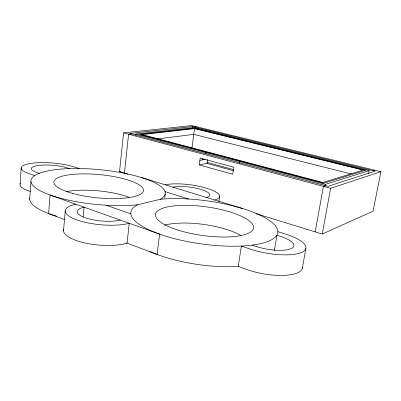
<?xml version="1.0" encoding="UTF-8"?>
<svg xmlns="http://www.w3.org/2000/svg" width="401" height="401" viewBox="0 0 401 401"><rect width="100%" height="100%" fill="white"/><g stroke="black" fill="none" stroke-linecap="round" stroke-linejoin="round"><path stroke-width="0.6" d="M20.09 184.149L21.233 167.613M29.704 199.177L30.987 181.583M63.543 230.51L65.238 210.911M83.157 217.021L84.075 207.177A24.516 7.263 5.3 0 0 85.172 217.723A24.516 7.263 5.3 0 0 120.14 220.034M128.004 174.245L119.518 171.633L123.588 132.871L191.698 125.573L380.95 171.693L373.05 211.177L322.244 234.054L256.003 213.658M124.415 173.142L128.576 134.21L131.393 133.899M135.718 135.187L135.849 134.029L193.548 127.583L369.146 170.636L368.564 173.608M164.746 198.029L165.267 193.758M192.395 128.27L192.615 126.571L375.06 171.167L327.968 186.315L129.729 133.453L192.615 126.571M191.974 147.969L194.495 128.611L363.206 170.099L322.83 182.465L141.944 134.606L194.495 128.611M199.252 164.916L200.164 158.099L233.768 167.242L232.74 174.25L199.252 164.916L207.031 163.428L233.567 170.736M202.48 159.899L202.635 158.766M205.838 153.789L205.994 152.661L207.598 152.395M207.031 163.428L207.563 159.518M218.861 201.758L219.648 196.239M239.196 163.292L239.452 161.548L240.996 161.242M302.439 267.096A37.398 12.436 10 0 1 284.043 275.372A37.398 12.436 10 0 1 246.6 269.447L238.249 266.434L241.372 246.074L249.813 248.951A37.674 11.494 9.7 0 0 301.281 252.58A37.674 11.494 9.7 0 0 285.883 234.199L277.898 231.663M274.349 250.635L276.906 235.252L280.494 236.405A25.534 7.784 9.7 0 1 290.74 248.79A25.534 7.784 9.7 0 1 256.059 246.399L252.324 245.141M302.324 268.349L305.843 248.54M315.216 231.888L323.412 186.37L325.587 185.683M325.066 186.084L325.371 184.37L369.146 170.636M322.244 234.054L330.609 188.3L380.95 171.693M372.915 170.641L374.529 170.129M137.568 204.796L160.27 199.287A74.155 21.719 7.9 0 1 274.911 225.222A74.155 21.719 7.9 0 1 199.132 243.613A74.155 21.719 7.9 0 1 137.568 204.796A67.463 17.479 5.5 0 1 33.729 186.325A67.463 17.479 5.5 0 1 101.583 169.854A67.463 17.479 5.5 0 1 160.27 199.287M199.858 160.375L205.076 159.428M202.239 159.598L204.315 159.222M119.518 171.633L120.721 171.422M157.192 138.957L193.748 134.36L351.01 173.909M194.179 126.952L196.37 126.711M135.849 134.029L325.371 184.37M123.588 132.871L330.609 188.3M206.946 162.33L233.442 169.598M141.182 177.432L242.349 208.495M165.107 191.628L188.67 199.021M79.238 168.55L73.839 166.836A30.962 7.434 4.6 0 0 30.702 163.423A30.962 7.434 4.6 0 0 29.243 173.723L34.767 175.608M69.483 168.651L67.087 167.879A20.987 5.038 4.6 0 0 37.729 165.533A20.987 5.038 4.6 0 0 36.857 172.55L39.293 173.372M106.095 205.212L130.932 213.818M30.411 191.543L28.02 190.681A30.777 8.065 4.4 0 1 20.461 183.337M64.35 219.477L48.601 213.538L50.09 195.061L159.593 234.099L157.107 254.46L126.485 242.911M75.764 204.214A36.376 10.782 5.3 0 0 77.052 219.943A36.376 10.782 5.3 0 0 129.252 223.282L127.057 243.126A36.115 11.674 5 0 1 85.338 243.061A36.115 11.674 5 0 1 63.764 229.307M172.951 187.187A20.621 5.268 7.5 0 1 201.187 189.493A20.621 5.268 7.5 0 1 206.294 197.422M165.212 184.811A30.586 7.819 7.5 0 1 206.876 188.28A30.586 7.819 7.5 0 1 214.66 199.994M238.249 266.434A73.634 23.524 8 0 1 149.994 251.522M56.436 216.164A67.042 18.952 5.2 0 1 29.724 197.999M164.355 225.192A49.133 15.649 8 0 1 240.7 235.307M66.456 191.593A44.757 12.626 5.3 0 1 128.992 197.257M365.436 170.3L323.777 183.177L139.658 134.39L194.139 128.225L365.436 170.3M177.854 230.039A49.478 14.451 7.9 0 0 253.467 228.154A49.478 14.451 7.9 0 0 182.124 205.362A49.478 14.451 7.9 0 0 177.854 230.039M72.441 193.362A45.037 11.639 5.5 0 0 143.337 191.412A45.037 11.639 5.5 0 0 80.39 173.929A45.037 11.639 5.5 0 0 72.441 193.362"/></g></svg>
